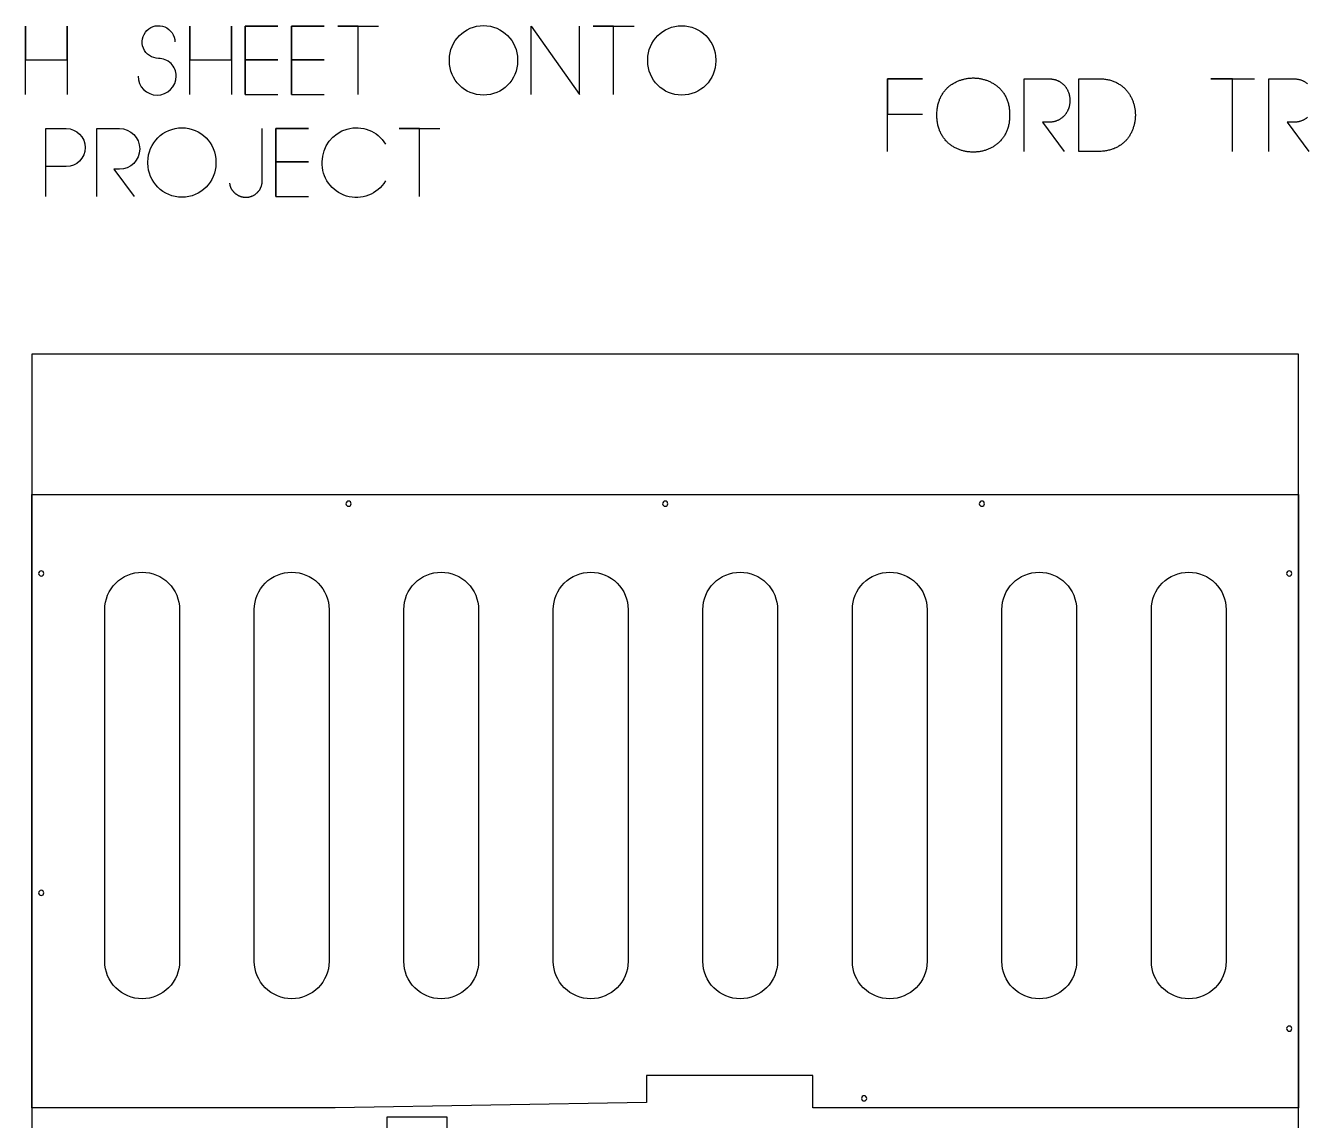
# Model space of a CAD drawing. Extents: x -767 to 4985, y -506 to 2808.
# Drawn here: x 1238 to 2472, y 1702 to 2757 of the extents above; entities that cross this region are included whole.
import ezdxf

# ---------------------------------------------------------------- set-up
doc = ezdxf.new("R2010")
doc.units = 0
doc.layers.add('DEFAULT_LAYER', color=1, linetype='CONTINUOUS')
doc.layers.add('T5_LOGOLAYER_21', color=18, linetype='CONTINUOUS')

msp = doc.modelspace()

# ---------------------------------------------------------------- linework, layer by layer
at = {"layer": 'DEFAULT_LAYER'}
for points in [[(1243.7, 0), (2463.7, 0), (2463.7, 2440), (1243.7, 2440)], [(1243.7, 2305), (2463.7, 2305), (2463.7, 1714), (1995.7, 1713.9), (1995.7, 1745), (1835.7, 1745), (1835.7, 1719), (1535.7, 1714), (1243.7, 1714)]]:
    msp.add_lwpolyline(points, close=True, dxfattribs=at)
for points in [[(1548.7, 2298.5, 0.414214), (1546.2, 2296, 0.414214), (1548.7, 2293.5, 0.414214), (1551.2, 2296, 0.414214)], [(1853.7, 2298.5, 0.414214), (1851.2, 2296, 0.414214), (1853.7, 2293.5, 0.414214), (1856.2, 2296, 0.414214)], [(2158.7, 2298.5, 0.414214), (2156.2, 2296, 0.414214), (2158.7, 2293.5, 0.414214), (2161.2, 2296, 0.414214)], [(1252.7, 2231.3, 0.414214), (1250.2, 2228.8, 0.414214), (1252.7, 2226.3, 0.414214), (1255.2, 2228.8, 0.414214)], [(1349.9, 1819, -0.414214), (1313.9, 1855), (1313.9, 2194, -0.414214), (1349.9, 2230, -0.414214), (1385.9, 2194), (1385.9, 1855, -0.414214)], [(1493.9, 1819, -0.414214), (1457.9, 1855), (1457.9, 2194, -0.414214), (1493.9, 2230, -0.414214), (1529.9, 2194), (1529.9, 1855, -0.414214)], [(1637.9, 1819, -0.414214), (1601.9, 1855), (1601.9, 2194, -0.414214), (1637.9, 2230, -0.414214), (1673.9, 2194), (1673.9, 1855, -0.414214)], [(1781.9, 1819, -0.414214), (1745.9, 1855), (1745.9, 2194, -0.414214), (1781.9, 2230, -0.414214), (1817.9, 2194), (1817.9, 1855, -0.414214)], [(1925.9, 1819, -0.414214), (1889.9, 1855), (1889.9, 2194, -0.414214), (1925.9, 2230, -0.414214), (1961.9, 2194), (1961.9, 1855, -0.414214)], [(2069.9, 1819, -0.414214), (2033.9, 1855), (2033.9, 2194, -0.414214), (2069.9, 2230, -0.414214), (2105.9, 2194), (2105.9, 1855, -0.414214)], [(2213.9, 1819, -0.414214), (2177.9, 1855), (2177.9, 2194, -0.414214), (2213.9, 2230, -0.414214), (2249.9, 2194), (2249.9, 1855, -0.414214)], [(2357.9, 1819, -0.414214), (2321.9, 1855), (2321.9, 2194, -0.414214), (2357.9, 2230, -0.414214), (2393.9, 2194), (2393.9, 1855, -0.414214)], [(2454.7, 2231.3, 0.414214), (2452.2, 2228.8, 0.414214), (2454.7, 2226.3, 0.414214), (2457.2, 2228.8, 0.414214)], [(1252.7, 1923.5, 0.414214), (1250.2, 1921, 0.414214), (1252.7, 1918.5, 0.414214), (1255.2, 1921, 0.414214)], [(2454.7, 1792.7, 0.414214), (2452.2, 1790.2, 0.414214), (2454.7, 1787.7, 0.414214), (2457.2, 1790.2, 0.414214)], [(2045.2, 1725.5, 0.414214), (2042.7, 1723, 0.414214), (2045.2, 1720.5, 0.414214), (2047.7, 1723, 0.414214)], [(1243.7, 170), (1486.2, 170, -0.413286), (1585.8, 69.9), (1585.7, 5), (1643.7, 5), (1643.7, 1705), (1585.7, 1705), (1585.7, 1639.4, -0.412508), (1485.7, 1540), (1243.7, 1540)]]:
    msp.add_lwpolyline(points, format="xyb", close=True, dxfattribs=at)
at = {"layer": 'T5_LOGOLAYER_21'}
for points in [[(1237.6, 2690.4), (1237.6, 2756), (1237.6, 2723.8), (1277.7, 2723.8), (1277.7, 2756), (1277.7, 2690.4)], [(1395.8, 2690.4), (1395.8, 2756), (1395.8, 2723.8), (1435.8, 2723.8), (1435.8, 2756), (1435.8, 2690.4)], [(1449, 2690.4), (1449, 2756), (1480.5, 2756), (1449, 2756), (1449, 2723.8), (1480.5, 2723.8), (1449, 2723.8), (1449, 2690.4), (1480.5, 2690.4)], [(1493.6, 2690.4), (1493.6, 2756), (1525.1, 2756), (1493.6, 2756), (1493.6, 2723.8), (1525.1, 2723.8), (1493.6, 2723.8), (1493.6, 2690.4), (1525.1, 2690.4)], [(1557.9, 2690.4), (1557.9, 2756), (1538.2, 2756), (1577.6, 2756)], [(1724.6, 2690.4), (1724.6, 2756), (1771.2, 2690.4), (1771.2, 2756)], [(1804, 2690.4), (1804, 2756), (1784.3, 2756), (1823.7, 2756)], [(2067.8, 2635.5), (2067.8, 2705.5), (2101.4, 2705.5), (2067.8, 2705.5), (2067.8, 2671.2), (2101.4, 2671.2)], [(2199.4, 2635.5), (2199.4, 2705.5), (2222.5, 2705.5), (2223.1, 2705.5), (2223.8, 2705.4), (2224.4, 2705.4), (2225, 2705.3), (2225.6, 2705.3), (2226.2, 2705.2), (2226.8, 2705.1), (2227.4, 2705), (2228, 2704.9), (2228.5, 2704.7), (2229.1, 2704.6), (2229.6, 2704.4), (2230.1, 2704.3), (2230.6, 2704.1), (2231.2, 2703.9), (2231.7, 2703.7), (2232.1, 2703.4), (2232.6, 2703.2), (2233.1, 2703), (2233.5, 2702.7), (2234, 2702.4), (2234.4, 2702.2), (2234.8, 2701.9), (2235.3, 2701.6), (2235.7, 2701.3), (2236.1, 2701), (2236.4, 2700.7), (2236.8, 2700.3), (2237.2, 2700), (2237.5, 2699.6), (2237.9, 2699.3), (2238.2, 2698.9), (2238.5, 2698.5), (2238.9, 2698.2), (2239.2, 2697.8), (2239.4, 2697.4), (2239.7, 2697), (2240, 2696.6), (2240.3, 2696.1), (2240.5, 2695.7), (2240.8, 2695.3), (2241, 2694.9), (2241.2, 2694.4), (2241.4, 2694), (2241.6, 2693.5), (2241.8, 2693.1), (2242, 2692.6), (2242.2, 2692.2), (2242.3, 2691.7), (2242.5, 2691.3), (2242.6, 2690.8), (2242.7, 2690.3), (2242.8, 2689.8), (2243, 2689.4), (2243.1, 2688.9), (2243.1, 2688.4), (2243.2, 2687.9), (2243.3, 2687.4), (2243.3, 2686.9), (2243.4, 2686.4), (2243.4, 2685.9), (2243.4, 2685.5), (2243.5, 2685), (2243.5, 2684.5), (2243.5, 2684), (2243.4, 2683.5), (2243.4, 2683), (2243.4, 2682.5), (2243.3, 2682), (2243.3, 2681.5), (2243.2, 2681), (2243.1, 2680.6), (2243.1, 2680.1), (2243, 2679.6), (2242.8, 2679.1), (2242.7, 2678.6), (2242.6, 2678.2), (2242.5, 2677.7), (2242.3, 2677.2), (2242.2, 2676.8), (2242, 2676.3), (2241.8, 2675.8), (2241.6, 2675.4), (2241.4, 2674.9), (2241.2, 2674.5), (2241, 2674.1), (2240.8, 2673.6), (2240.5, 2673.2), (2240.3, 2672.8), (2240, 2672.4), (2239.7, 2672), (2239.4, 2671.6), (2239.2, 2671.2), (2238.9, 2670.8), (2238.5, 2670.4), (2238.2, 2670), (2237.9, 2669.7), (2237.5, 2669.3), (2237.2, 2669), (2236.8, 2668.6), (2236.4, 2668.3), (2236.1, 2668), (2235.7, 2667.7), (2235.3, 2667.3), (2234.8, 2667.1), (2234.4, 2666.8), (2234, 2666.5), (2233.5, 2666.2), (2233.1, 2666), (2232.6, 2665.7), (2232.1, 2665.5), (2231.7, 2665.3), (2231.2, 2665.1), (2230.6, 2664.9), (2230.1, 2664.7), (2229.6, 2664.5), (2229.1, 2664.3), (2228.5, 2664.2), (2228, 2664.1), (2227.4, 2663.9), (2226.8, 2663.8), (2226.2, 2663.7), (2225.6, 2663.7), (2225, 2663.6), (2224.4, 2663.5), (2223.8, 2663.5), (2223.1, 2663.5), (2222.5, 2663.5), (2216.9, 2663.5), (2237.9, 2635.5)], [(2400.2, 2635.5), (2400.2, 2705.5), (2379.2, 2705.5), (2421.2, 2705.5)], [(2435.2, 2635.5), (2435.2, 2705.5), (2458.3, 2705.5), (2459, 2705.5), (2459.6, 2705.4), (2460.2, 2705.4), (2460.9, 2705.3), (2461.5, 2705.3), (2462.1, 2705.2), (2462.7, 2705.1), (2463.2, 2705), (2463.8, 2704.9), (2464.4, 2704.7), (2464.9, 2704.6), (2465.5, 2704.4), (2466, 2704.3), (2466.5, 2704.1), (2467, 2703.9), (2467.5, 2703.7), (2468, 2703.4), (2468.5, 2703.2), (2468.9, 2703), (2469.4, 2702.7), (2469.8, 2702.4), (2470.3, 2702.2), (2470.7, 2701.9), (2471.1, 2701.6), (2471.5, 2701.3), (2471.9, 2701), (2472.3, 2700.7)], [(2472.3, 2668.3), (2471.9, 2668), (2471.5, 2667.7), (2471.1, 2667.3), (2470.7, 2667.1), (2470.3, 2666.8), (2469.8, 2666.5), (2469.4, 2666.2), (2468.9, 2666), (2468.5, 2665.7), (2468, 2665.5), (2467.5, 2665.3), (2467, 2665.1), (2466.5, 2664.9), (2466, 2664.7), (2465.5, 2664.5), (2464.9, 2664.3), (2464.4, 2664.2), (2463.8, 2664.1), (2463.2, 2663.9), (2462.7, 2663.8), (2462.1, 2663.7), (2461.5, 2663.7), (2460.9, 2663.6), (2460.2, 2663.5), (2459.6, 2663.5), (2459, 2663.5), (2458.3, 2663.5), (2452.7, 2663.5), (2473.7, 2635.5)], [(1434, 2605), (1434.1, 2604.7), (1434.1, 2604.4), (1434.2, 2604), (1434.2, 2603.7), (1434.3, 2603.4), (1434.4, 2603), (1434.4, 2602.7), (1434.5, 2602.4), (1434.6, 2602), (1434.7, 2601.7), (1434.9, 2601.4), (1435, 2601.1), (1435.1, 2600.8), (1435.2, 2600.5), (1435.4, 2600.1), (1435.6, 2599.8), (1435.7, 2599.5), (1435.9, 2599.2), (1436.1, 2598.9), (1436.2, 2598.6), (1436.4, 2598.3), (1436.6, 2598.1), (1436.8, 2597.8), (1437.1, 2597.5), (1437.3, 2597.2), (1437.5, 2597), (1437.7, 2596.7), (1438, 2596.4), (1438.2, 2596.2), (1438.5, 2595.9), (1438.7, 2595.7), (1439, 2595.4), (1439.2, 2595.2), (1439.5, 2595), (1439.8, 2594.7), (1440.1, 2594.5), (1440.4, 2594.3), (1440.7, 2594.1), (1441, 2593.9), (1441.3, 2593.7), (1441.6, 2593.5), (1441.9, 2593.3), (1442.2, 2593.2), (1442.5, 2593), (1442.9, 2592.8), (1443.2, 2592.7), (1443.5, 2592.5), (1443.9, 2592.4), (1444.2, 2592.3), (1444.6, 2592.1), (1444.9, 2592), (1445.3, 2591.9), (1445.6, 2591.8), (1446, 2591.7), (1446.4, 2591.6), (1446.7, 2591.6), (1447.1, 2591.5), (1447.5, 2591.4), (1447.9, 2591.4), (1448.2, 2591.3), (1448.6, 2591.3), (1449, 2591.3), (1449.4, 2591.3), (1449.8, 2591.3), (1450.2, 2591.3), (1450.6, 2591.3), (1451, 2591.3), (1451.4, 2591.3), (1451.8, 2591.4), (1452.2, 2591.4), (1452.6, 2591.5), (1453, 2591.6), (1453.3, 2591.7), (1453.7, 2591.8), (1454.1, 2591.9), (1454.5, 2592), (1454.8, 2592.1), (1455.2, 2592.2), (1455.6, 2592.4), (1455.9, 2592.5), (1456.3, 2592.7), (1456.6, 2592.8), (1457, 2593), (1457.3, 2593.2), (1457.6, 2593.4), (1458, 2593.5), (1458.3, 2593.7), (1458.6, 2594), (1458.9, 2594.2), (1459.2, 2594.4), (1459.5, 2594.6), (1459.8, 2594.9), (1460.1, 2595.1), (1460.4, 2595.4), (1460.7, 2595.6), (1460.9, 2595.9), (1461.2, 2596.1), (1461.4, 2596.4), (1461.7, 2596.7), (1461.9, 2597), (1462.2, 2597.3), (1462.4, 2597.6), (1462.6, 2597.9), (1462.8, 2598.2), (1463.1, 2598.5), (1463.3, 2598.8), (1463.5, 2599.2), (1463.6, 2599.5), (1463.8, 2599.8), (1464, 2600.2), (1464.1, 2600.5), (1464.3, 2600.9), (1464.4, 2601.2), (1464.6, 2601.6), (1464.7, 2602), (1464.8, 2602.3), (1464.9, 2602.7), (1465, 2603.1), (1465.1, 2603.5), (1465.2, 2603.8), (1465.3, 2604.2), (1465.4, 2604.6), (1465.4, 2605), (1465.5, 2605.4), (1465.5, 2605.8), (1465.5, 2606.2), (1465.5, 2606.6), (1465.5, 2607), (1465.5, 2657.5)], [(1478.7, 2591.9), (1478.7, 2657.5), (1510.2, 2657.5), (1478.7, 2657.5), (1478.7, 2625.4), (1510.2, 2625.4), (1478.7, 2625.4), (1478.7, 2591.9), (1510.2, 2591.9)], [(1617, 2591.9), (1617, 2657.5), (1597.3, 2657.5), (1636.7, 2657.5)]]:
    msp.add_lwpolyline(points, dxfattribs=at)
for points in [[(1345.9, 2708.1, 1), (1382.7, 2708.1, 0.415385), (1365.6, 2725.1, -0.668438), (1354.5, 2752, -0.668438), (1381.4, 2740.9)], [(1257, 2591.9), (1257, 2657.5), (1276.7, 2657.5, -1), (1276.7, 2620.8), (1257, 2620.8)], [(1306.2, 2591.9), (1306.2, 2657.5), (1327.9, 2657.5, -1), (1327.9, 2618.2), (1322.6, 2618.2), (1342.3, 2591.9)], [(1584.3, 2607, -0.77786), (1523.3, 2625.4, -0.756443), (1584.3, 2642.5)]]:
    msp.add_lwpolyline(points, format="xyb", dxfattribs=at)
for points in [[(1711.5, 2722.5, -1), (1645.8, 2722.5), (1645.8, 2723.8, -1), (1711.5, 2723.8)], [(1902.4, 2722.5, -1), (1836.8, 2722.5), (1836.8, 2723.8, -1), (1902.4, 2723.8)], [(1421, 2624.1, -1), (1355.4, 2624.1), (1355.4, 2625.4, -1), (1421, 2625.4)]]:
    msp.add_lwpolyline(points, format="xyb", close=True, dxfattribs=at)
for points in [[(2185.4, 2669.8), (2185.4, 2668.7), (2185.3, 2667.6), (2185.3, 2666.6), (2185.2, 2665.5), (2185.1, 2664.5), (2184.9, 2663.5), (2184.8, 2662.5), (2184.6, 2661.6), (2184.4, 2660.6), (2184.2, 2659.7), (2183.9, 2658.8), (2183.6, 2657.9), (2183.3, 2657), (2183, 2656.1), (2182.7, 2655.3), (2182.4, 2654.5), (2182, 2653.6), (2181.6, 2652.9), (2181.2, 2652.1), (2180.8, 2651.3), (2180.3, 2650.6), (2179.9, 2649.8), (2179.4, 2649.1), (2178.9, 2648.4), (2178.4, 2647.8), (2177.9, 2647.1), (2177.3, 2646.5), (2176.8, 2645.8), (2176.2, 2645.2), (2175.6, 2644.6), (2175, 2644.1), (2174.4, 2643.5), (2173.8, 2643), (2173.2, 2642.5), (2172.5, 2642), (2171.9, 2641.5), (2171.2, 2641), (2170.5, 2640.5), (2169.8, 2640.1), (2169.1, 2639.7), (2168.4, 2639.3), (2167.7, 2638.9), (2167, 2638.5), (2166.2, 2638.2), (2165.5, 2637.9), (2164.7, 2637.5), (2164, 2637.2), (2163.2, 2637), (2162.4, 2636.7), (2161.7, 2636.4), (2160.9, 2636.2), (2160.1, 2636), (2159.3, 2635.8), (2158.5, 2635.6), (2157.7, 2635.5), (2156.9, 2635.3), (2156.1, 2635.2), (2155.3, 2635.1), (2154.5, 2635), (2153.6, 2634.9), (2152.8, 2634.8), (2152, 2634.8), (2151.2, 2634.8), (2150.4, 2634.8), (2149.5, 2634.8), (2148.7, 2634.8), (2147.9, 2634.8), (2147.1, 2634.9), (2146.3, 2635), (2145.5, 2635.1), (2144.6, 2635.2), (2143.8, 2635.3), (2143, 2635.5), (2142.2, 2635.6), (2141.4, 2635.8), (2140.6, 2636), (2139.8, 2636.2), (2139.1, 2636.4), (2138.3, 2636.7), (2137.5, 2637), (2136.7, 2637.2), (2136, 2637.5), (2135.2, 2637.9), (2134.5, 2638.2), (2133.8, 2638.5), (2133, 2638.9), (2132.3, 2639.3), (2131.6, 2639.7), (2130.9, 2640.1), (2130.2, 2640.5), (2129.5, 2641), (2128.9, 2641.5), (2128.2, 2642), (2127.6, 2642.5), (2126.9, 2643), (2126.3, 2643.5), (2125.7, 2644.1), (2125.1, 2644.6), (2124.5, 2645.2), (2123.9, 2645.8), (2123.4, 2646.5), (2122.9, 2647.1), (2122.3, 2647.8), (2121.8, 2648.4), (2121.3, 2649.1), (2120.9, 2649.8), (2120.4, 2650.6), (2120, 2651.3), (2119.5, 2652.1), (2119.1, 2652.9), (2118.7, 2653.6), (2118.4, 2654.5), (2118, 2655.3), (2117.7, 2656.1), (2117.4, 2657), (2117.1, 2657.9), (2116.8, 2658.8), (2116.6, 2659.7), (2116.4, 2660.6), (2116.2, 2661.6), (2116, 2662.5), (2115.8, 2663.5), (2115.7, 2664.5), (2115.6, 2665.5), (2115.5, 2666.6), (2115.4, 2667.6), (2115.4, 2668.7), (2115.4, 2669.8), (2115.4, 2671.2), (2115.4, 2672.3), (2115.4, 2673.3), (2115.5, 2674.4), (2115.6, 2675.4), (2115.7, 2676.4), (2115.8, 2677.4), (2116, 2678.4), (2116.2, 2679.4), (2116.4, 2680.3), (2116.6, 2681.3), (2116.8, 2682.2), (2117.1, 2683.1), (2117.4, 2683.9), (2117.7, 2684.8), (2118, 2685.7), (2118.4, 2686.5), (2118.7, 2687.3), (2119.1, 2688.1), (2119.5, 2688.9), (2120, 2689.6), (2120.4, 2690.4), (2120.9, 2691.1), (2121.3, 2691.8), (2121.8, 2692.5), (2122.3, 2693.2), (2122.9, 2693.8), (2123.4, 2694.5), (2123.9, 2695.1), (2124.5, 2695.7), (2125.1, 2696.3), (2125.7, 2696.9), (2126.3, 2697.4), (2126.9, 2698), (2127.6, 2698.5), (2128.2, 2699), (2128.9, 2699.5), (2129.5, 2699.9), (2130.2, 2700.4), (2130.9, 2700.8), (2131.6, 2701.2), (2132.3, 2701.6), (2133, 2702), (2133.8, 2702.4), (2134.5, 2702.8), (2135.2, 2703.1), (2136, 2703.4), (2136.7, 2703.7), (2137.5, 2704), (2138.3, 2704.2), (2139.1, 2704.5), (2139.8, 2704.7), (2140.6, 2704.9), (2141.4, 2705.1), (2142.2, 2705.3), (2143, 2705.5), (2143.8, 2705.6), (2144.6, 2705.8), (2145.5, 2705.9), (2146.3, 2706), (2147.1, 2706), (2147.9, 2706.1), (2148.7, 2706.1), (2149.5, 2706.2), (2150.4, 2706.2), (2151.2, 2706.2), (2152, 2706.1), (2152.8, 2706.1), (2153.6, 2706), (2154.5, 2706), (2155.3, 2705.9), (2156.1, 2705.8), (2156.9, 2705.6), (2157.7, 2705.5), (2158.5, 2705.3), (2159.3, 2705.1), (2160.1, 2704.9), (2160.9, 2704.7), (2161.7, 2704.5), (2162.4, 2704.2), (2163.2, 2704), (2164, 2703.7), (2164.7, 2703.4), (2165.5, 2703.1), (2166.2, 2702.8), (2167, 2702.4), (2167.7, 2702), (2168.4, 2701.6), (2169.1, 2701.2), (2169.8, 2700.8), (2170.5, 2700.4), (2171.2, 2699.9), (2171.9, 2699.5), (2172.5, 2699), (2173.2, 2698.5), (2173.8, 2698), (2174.4, 2697.4), (2175, 2696.9), (2175.6, 2696.3), (2176.2, 2695.7), (2176.8, 2695.1), (2177.3, 2694.5), (2177.9, 2693.8), (2178.4, 2693.2), (2178.9, 2692.5), (2179.4, 2691.8), (2179.9, 2691.1), (2180.3, 2690.4), (2180.8, 2689.6), (2181.2, 2688.9), (2181.6, 2688.1), (2182, 2687.3), (2182.4, 2686.5), (2182.7, 2685.7), (2183, 2684.8), (2183.3, 2683.9), (2183.6, 2683.1), (2183.9, 2682.2), (2184.2, 2681.3), (2184.4, 2680.3), (2184.6, 2679.4), (2184.8, 2678.4), (2184.9, 2677.4), (2185.1, 2676.4), (2185.2, 2675.4), (2185.3, 2674.4), (2185.3, 2673.3), (2185.4, 2672.3), (2185.4, 2671.2)], [(2251.9, 2635.5), (2251.9, 2705.5), (2271.5, 2705.5), (2272.6, 2705.5), (2273.6, 2705.4), (2274.7, 2705.4), (2275.7, 2705.3), (2276.7, 2705.2), (2277.7, 2705), (2278.7, 2704.9), (2279.7, 2704.7), (2280.6, 2704.5), (2281.5, 2704.3), (2282.5, 2704), (2283.4, 2703.7), (2284.2, 2703.4), (2285.1, 2703.1), (2285.9, 2702.8), (2286.8, 2702.5), (2287.6, 2702.1), (2288.4, 2701.7), (2289.2, 2701.3), (2289.9, 2700.9), (2290.7, 2700.4), (2291.4, 2700), (2292.1, 2699.5), (2292.8, 2699), (2293.5, 2698.5), (2294.1, 2698), (2294.8, 2697.4), (2295.4, 2696.9), (2296, 2696.3), (2296.6, 2695.7), (2297.2, 2695.1), (2297.7, 2694.5), (2298.3, 2693.9), (2298.8, 2693.3), (2299.3, 2692.6), (2299.8, 2692), (2300.2, 2691.3), (2300.7, 2690.6), (2301.1, 2689.9), (2301.5, 2689.2), (2301.9, 2688.5), (2302.3, 2687.8), (2302.7, 2687.1), (2303, 2686.3), (2303.4, 2685.6), (2303.7, 2684.8), (2304, 2684.1), (2304.3, 2683.3), (2304.5, 2682.5), (2304.8, 2681.8), (2305, 2681), (2305.2, 2680.2), (2305.4, 2679.4), (2305.6, 2678.6), (2305.8, 2677.8), (2305.9, 2677), (2306, 2676.2), (2306.2, 2675.4), (2306.3, 2674.6), (2306.3, 2673.7), (2306.4, 2672.9), (2306.4, 2672.1), (2306.5, 2671.3), (2306.5, 2670.5), (2306.5, 2669.6), (2306.4, 2668.8), (2306.4, 2668), (2306.3, 2667.2), (2306.3, 2666.4), (2306.2, 2665.6), (2306, 2664.8), (2305.9, 2663.9), (2305.8, 2663.1), (2305.6, 2662.3), (2305.4, 2661.5), (2305.2, 2660.7), (2305, 2660), (2304.8, 2659.2), (2304.5, 2658.4), (2304.3, 2657.6), (2304, 2656.9), (2303.7, 2656.1), (2303.4, 2655.3), (2303, 2654.6), (2302.7, 2653.9), (2302.3, 2653.1), (2301.9, 2652.4), (2301.5, 2651.7), (2301.1, 2651), (2300.7, 2650.3), (2300.2, 2649.6), (2299.8, 2649), (2299.3, 2648.3), (2298.8, 2647.7), (2298.3, 2647), (2297.7, 2646.4), (2297.2, 2645.8), (2296.6, 2645.2), (2296, 2644.6), (2295.4, 2644.1), (2294.8, 2643.5), (2294.1, 2643), (2293.5, 2642.4), (2292.8, 2641.9), (2292.1, 2641.4), (2291.4, 2641), (2290.7, 2640.5), (2289.9, 2640.1), (2289.2, 2639.6), (2288.4, 2639.2), (2287.6, 2638.8), (2286.8, 2638.5), (2285.9, 2638.1), (2285.1, 2637.8), (2284.2, 2637.5), (2283.4, 2637.2), (2282.5, 2636.9), (2281.5, 2636.7), (2280.6, 2636.5), (2279.7, 2636.3), (2278.7, 2636.1), (2277.7, 2635.9), (2276.7, 2635.8), (2275.7, 2635.7), (2274.7, 2635.6), (2273.6, 2635.5), (2272.6, 2635.5), (2271.5, 2635.5)]]:
    msp.add_lwpolyline(points, close=True, dxfattribs=at)

doc.saveas('drawing.dxf')
